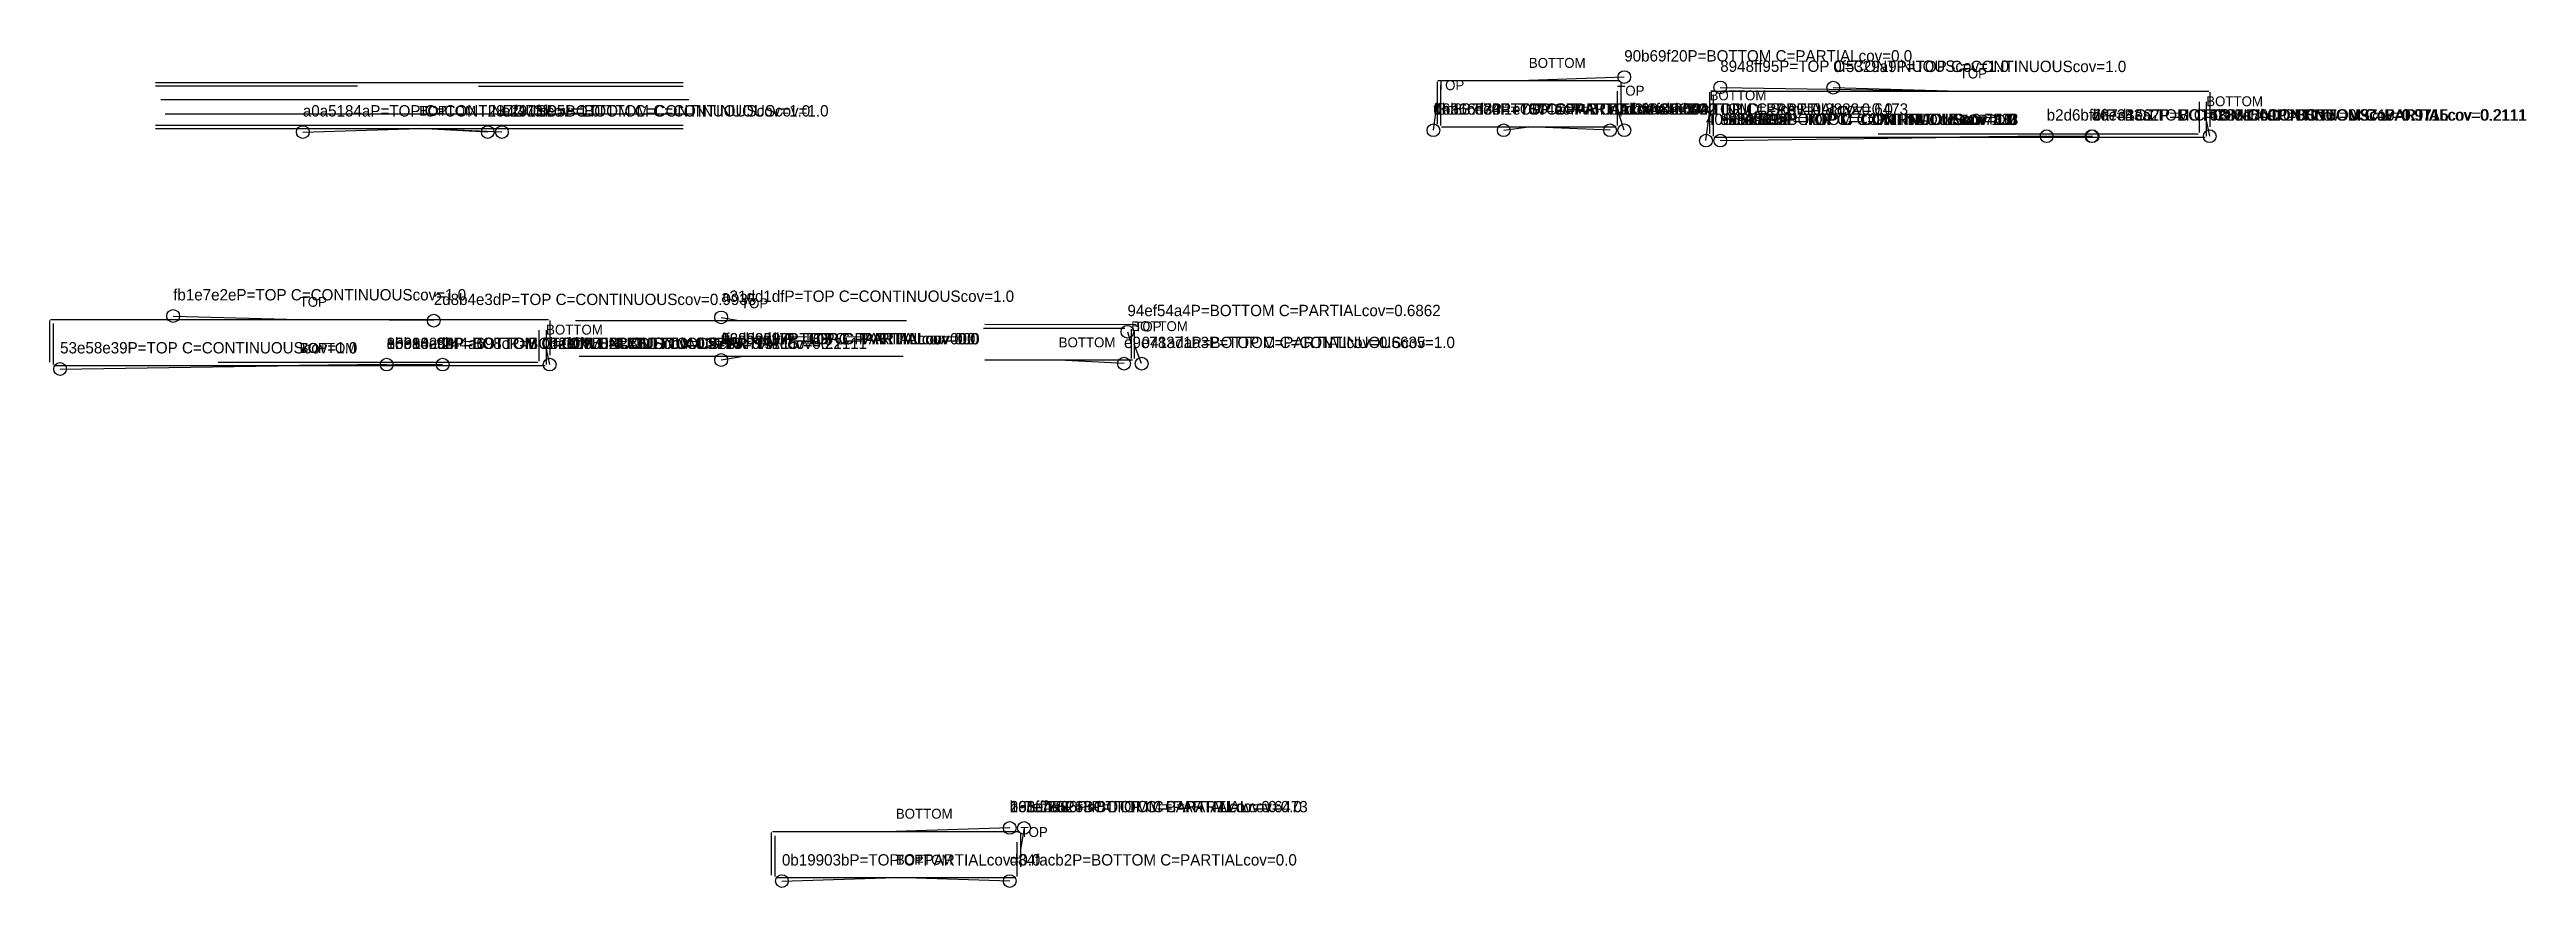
# Model space of a CAD drawing. Header units: metres. Extents: x 1743 to 36683, y 10223 to 22046.
import ezdxf

# ---------------------------------------------------------------- set-up
doc = ezdxf.new("R2010")
doc.units = ezdxf.units.M
for name, color, linetype in [('DEBUG_REBAR_ATTACHMENTS', 7, 'Continuous'), ('DEBUG_REBAR_CONTINUITY', 7, 'Continuous'), ('DEBUG_REBAR_GEOMETRY', 7, 'Continuous'), ('DEBUG_REBAR_POSITION', 7, 'Continuous')]:
    doc.layers.add(name, color=color, linetype=linetype)

msp = doc.modelspace()

# ---------------------------------------------------------------- linework, layer by layer
at = {"layer": 'DEBUG_REBAR_ATTACHMENTS', "color": 2}
for p, q in [((23956, 21657), (22610, 21607)), ((25310, 21511), (28688, 21458)), ((21264, 20907), (21315, 21293)), ((21264, 20907), (21315, 21293)), ((21264, 20907), (21315, 21293)), ((21264, 20907), (21315, 21293)), ((23957, 20907), (23856, 21215)), ((25109, 20761), (25160, 21149)), ((32215, 20823), (32165, 21066)), ((32215, 20823), (32165, 21066)), ((5316, 20881), (6960, 20931)), ((7924, 20881), (6960, 20931)), ((8124, 20881), (6960, 20931)), ((22256, 20907), (22610, 20957)), ((23756, 20907), (22610, 20957)), ((25310, 20761), (28688, 20808)), ((25310, 20761), (28688, 20808)), ((25310, 20761), (28688, 20808)), ((25310, 20761), (28688, 20808)), ((25310, 20761), (28688, 20808)), ((25310, 20761), (28688, 20808)), ((29915, 20823), (28688, 20808)), ((30550, 20823), (28688, 20808)), ((30561, 20823), (28688, 20808)), ((7163, 18221), (5271, 18236)), ((11217, 18266), (11497, 18216)), ((8798, 17601), (8747, 17844)), ((8798, 17601), (8747, 17844)), ((17148, 17614), (17045, 17888)), ((1892, 17538), (5270, 17586)), ((6498, 17601), (5270, 17586)), ((7288, 17601), (5270, 17586)), ((6498, 17601), (5270, 17586)), ((6498, 17601), (5270, 17586)), ((6498, 17601), (5270, 17586)), ((11217, 17666), (11497, 17716)), ((11217, 17666), (11497, 17716)), ((11217, 17666), (11497, 17716)), ((16900, 17614), (15978, 17664)), ((15288, 11064), (13681, 11014)), ((15288, 11064), (13681, 11014)), ((15288, 11064), (13681, 11014)), ((15489, 11064), (15439, 10756)), ((12074, 10313), (13681, 10364)), ((15288, 10313), (13681, 10364))]:
    msp.add_line(p, q, dxfattribs=at)
at = {"layer": 'DEBUG_REBAR_ATTACHMENTS', "color": 3}
for p, q in [((26905, 21508), (28688, 21458)), ((3487, 18286), (5271, 18236)), ((16948, 18064), (17000, 17893)), ((11217, 17666), (11497, 17716))]:
    msp.add_line(p, q, dxfattribs=at)
at = {"layer": 'DEBUG_REBAR_ATTACHMENTS', "color": 2}
for centre in [(23956, 21657), (25310, 21511), (5316, 20881), (7924, 20881), (8124, 20881), (21264, 20907), (21264, 20907), (21264, 20907), (21264, 20907), (22256, 20907), (23756, 20907), (23957, 20907), (25109, 20761), (25310, 20761), (25310, 20761), (25310, 20761), (25310, 20761), (25310, 20761), (25310, 20761), (29915, 20823), (30550, 20823), (30561, 20823), (32215, 20823), (32215, 20823), (7163, 18221), (11217, 18266), (1892, 17538), (6498, 17601), (6498, 17601), (6498, 17601), (6498, 17601), (7288, 17601), (8798, 17601), (8798, 17601), (11217, 17666), (11217, 17666), (11217, 17666), (16900, 17614), (17148, 17614), (15288, 11064), (15288, 11064), (15288, 11064), (15489, 11064), (12074, 10313), (15288, 10313)]:
    msp.add_circle(centre, 90, dxfattribs=at)
at = {"layer": 'DEBUG_REBAR_ATTACHMENTS', "color": 3}
for centre in [(26905, 21508), (3487, 18286), (16948, 18064), (11217, 17666)]:
    msp.add_circle(centre, 90, dxfattribs=at)
at = {"layer": 'DEBUG_REBAR_GEOMETRY', "color": 8}
for p, q in [((3236, 21581), (10683, 21581)), ((3236, 21581), (10683, 21581)), ((6085, 21531), (3236, 21531)), ((3313, 21339), (10760, 21339)), ((3313, 21339), (10760, 21339)), ((7796, 21531), (10683, 21531)), ((21315, 21592), (21315, 20993)), ((21315, 21592), (21315, 20993)), ((21315, 21592), (21315, 20993)), ((21330, 21607), (23891, 21607)), ((21330, 21607), (23891, 21607)), ((21330, 21607), (23891, 21607)), ((21330, 21607), (23891, 21607)), ((21330, 21607), (23891, 21607)), ((21365, 21544), (21365, 20972)), ((21365, 21544), (21365, 20972)), ((21365, 21544), (21365, 20972)), ((23856, 21458), (23856, 20972)), ((23856, 21458), (23856, 20972)), ((23906, 21592), (23906, 21107)), ((23906, 21592), (23906, 21107)), ((25160, 21443), (25160, 20855)), ((25160, 21443), (25160, 20855)), ((25160, 21443), (25160, 20855)), ((25175, 21458), (32200, 21458)), ((25175, 21458), (32200, 21458)), ((25175, 21458), (32200, 21458)), ((25175, 21458), (32200, 21458)), ((25175, 21458), (32200, 21458)), ((25175, 21458), (32200, 21458)), ((25210, 21403), (25210, 20823)), ((25210, 21403), (25210, 20823)), ((25210, 21403), (25210, 20823)), ((32215, 21443), (32215, 20957)), ((32215, 21443), (32215, 20957)), ((32215, 21443), (32215, 20957)), ((3236, 20981), (10683, 20981)), ((3236, 20981), (10683, 20981)), ((3372, 21141), (10819, 21141)), ((3372, 21141), (10819, 21141)), ((32065, 21309), (32065, 20873)), ((32065, 21309), (32065, 20873)), ((32065, 21309), (32065, 20873)), ((32165, 21309), (32165, 20823)), ((32165, 21309), (32165, 20823)), ((32165, 21309), (32165, 20823)), ((3236, 20931), (10683, 20931)), ((3236, 20931), (10683, 20931)), ((21380, 20957), (23841, 20957)), ((21380, 20957), (23841, 20957)), ((21380, 20957), (23841, 20957)), ((21380, 20957), (23841, 20957)), ((21380, 20957), (23841, 20957)), ((25225, 20808), (32150, 20808)), ((25225, 20808), (32150, 20808)), ((25225, 20808), (32150, 20808)), ((25225, 20808), (32150, 20808)), ((25225, 20808), (32150, 20808)), ((25225, 20808), (32150, 20808)), ((27540, 20858), (32050, 20858)), ((27540, 20858), (32050, 20858)), ((27540, 20858), (32050, 20858)), ((1743, 18221), (1743, 17633)), ((1743, 18221), (1743, 17633)), ((1758, 18236), (8783, 18236)), ((1758, 18236), (8783, 18236)), ((1758, 18236), (8783, 18236)), ((1758, 18236), (8783, 18236)), ((1758, 18236), (8783, 18236)), ((1793, 18180), (1793, 17601)), ((1793, 18180), (1793, 17601)), ((8798, 18221), (8798, 17735)), ((8798, 18221), (8798, 17735)), ((8798, 18221), (8798, 17735)), ((13833, 18216), (9162, 18216)), ((13833, 18216), (9162, 18216)), ((8647, 18086), (8647, 17651)), ((8647, 18086), (8647, 17651)), ((8647, 18086), (8647, 17651)), ((8747, 18086), (8747, 17601)), ((8747, 18086), (8747, 17601)), ((8747, 18086), (8747, 17601)), ((14919, 18115), (16912, 18114)), ((14919, 18115), (16912, 18114)), ((17070, 18164), (14937, 18165)), ((17070, 18164), (14937, 18165)), ((17000, 18099), (17000, 17687)), ((17000, 18099), (17000, 17687)), ((17045, 18087), (17045, 17689)), ((17045, 18087), (17045, 17689)), ((1808, 17586), (8732, 17586)), ((1808, 17586), (8732, 17586)), ((1808, 17586), (8732, 17586)), ((1808, 17586), (8732, 17586)), ((1808, 17586), (8732, 17586)), ((4123, 17636), (8632, 17636)), ((4123, 17636), (8632, 17636)), ((4123, 17636), (8632, 17636)), ((13782, 17716), (9212, 17716)), ((13782, 17716), (9212, 17716)), ((17020, 17664), (14937, 17664)), ((17020, 17664), (14937, 17664)), ((11924, 10999), (11924, 10399)), ((11939, 11014), (15424, 11014)), ((11939, 11014), (15424, 11014)), ((11939, 11014), (15424, 11014)), ((11974, 10950), (11974, 10379)), ((15389, 10864), (15389, 10379)), ((15389, 10864), (15389, 10379)), ((15439, 10999), (15439, 10513)), ((15439, 10999), (15439, 10513)), ((11989, 10364), (15374, 10364)), ((11989, 10364), (15374, 10364)), ((11989, 10364), (15374, 10364))]:
    msp.add_line(p, q, dxfattribs=at)

# ---------------------------------------------------------------- texts
at = {"layer": 'DEBUG_REBAR_CONTINUITY', "color": 2}
for s, p in [('90b69f20P=BOTTOM C=PARTIALcov=0.0', (23956, 21877)), ('8948ff95P=TOP C=CONTINUOUScov=1.0', (25310, 21731)), ('a0a5184aP=TOP C=CONTINUOUScov=1.0', (5316, 21101)), ('287f473fP=BOTTOM C=CONTINUOUScov=1.0', (7924, 21101)), ('e291fd95P=BOTTOM C=CONTINUOUScov=1.0', (8124, 21101)), ('f3c837f7P=TOP C=PARTIALcov=0.6042', (21264, 21127)), ('0ba16d33P=TOP C=PARTIALcov=0.6042', (21264, 21127)), ('d6b6c530P=TOP C=PARTIALcov=0.6042', (21264, 21127)), ('1e36cee4P=TOP C=PARTIALcov=0.6042', (21264, 21127)), ('1e7574ecP=BOTTOM C=CONTINUOUScov=0.8832', (22256, 21127)), ('c7d3f2f8P=BOTTOM C=PARTIALcov=0.0', (23756, 21127)), ('db90abbbP=TOP C=PARTIALcov=0.6473', (23957, 21127)), ('4086fec9P=BOTTOM C=PARTIALcov=0.7833', (25109, 20981)), ('3fc8ba15P=TOP C=CONTINUOUScov=1.0', (25310, 20981)), ('3251659cP=TOP C=CONTINUOUScov=1.0', (25310, 20981)), ('8eb3a839P=TOP C=CONTINUOUScov=1.0', (25310, 20981)), ('d8c49c95P=TOP C=CONTINUOUScov=1.0', (25310, 20981)), ('d99ad272P=TOP C=CONTINUOUScov=1.0', (25310, 20981)), ('9859c41aP=TOP C=CONTINUOUScov=1.0', (25310, 20981)), ('b2d6bfbfP=BOTTOM C=CONTINUOUScov=0.9715', (29915, 21043)), ('d6e343a2P=BOTTOM C=CONTINUOUScov=0.9715', (30550, 21043)), ('7a7d1e67P=BOTTOM C=CONTINUOUScov=0.9715', (30561, 21043)), ('c288e509P=BOTTOM C=PARTIALcov=0.2111', (32215, 21043)), ('688717b1P=BOTTOM C=PARTIALcov=0.2111', (32215, 21043)), ('2d8b4e3dP=TOP C=CONTINUOUScov=0.9935', (7163, 18441)), ('a31dd1dfP=TOP C=CONTINUOUScov=1.0', (11217, 18486)), ('53e58e39P=TOP C=CONTINUOUScov=1.0', (1892, 17758)), ('e5b90c9bP=BOTTOM C=CONTINUOUScov=0.9715', (6498, 17821)), ('809a8268P=BOTTOM C=CONTINUOUScov=0.9715', (6498, 17821)), ('18614ad4P=BOTTOM C=CONTINUOUScov=0.9715', (6498, 17821)), ('1b386e69P=BOTTOM C=CONTINUOUScov=0.9715', (6498, 17821)), ('244a698cP=BOTTOM C=CONTINUOUScov=0.9715', (7288, 17821)), ('3ef0f778P=BOTTOM C=PARTIALcov=0.2111', (8798, 17821)), ('b2eb8502P=BOTTOM C=PARTIALcov=0.2111', (8798, 17821)), ('ff82d053P=TOP C=PARTIALcov=0.0', (11217, 17886)), ('06ddadfbP=TOP C=PARTIALcov=0.0', (11217, 17886)), ('03cbad17P=TOP C=PARTIALcov=0.0', (11217, 17886)), ('e9e78371P=BOTTOM C=CONTINUOUScov=1.0', (16900, 17834)), ('041adaa3P=TOP C=PARTIALcov=0.6635', (17148, 17834)), ('293fff78P=BOTTOM C=PARTIALcov=0.0', (15288, 11284)), ('b61a4e86P=BOTTOM C=PARTIALcov=0.0', (15288, 11284)), ('136eb596P=BOTTOM C=PARTIALcov=0.0', (15288, 11284)), ('7e755263P=TOP C=PARTIALcov=0.6473', (15489, 11284)), ('0b19903bP=TOP C=PARTIALcov=0.0', (12074, 10533)), ('d84facb2P=BOTTOM C=PARTIALcov=0.0', (15288, 10533))]:
    msp.add_text(s, height=160, dxfattribs=at).set_placement(p)
at = {"layer": 'DEBUG_REBAR_CONTINUITY', "color": 3}
for s, p in [('0f5329a9P=TOP C=CONTINUOUScov=1.0', (26905, 21728)), ('fb1e7e2eP=TOP C=CONTINUOUScov=1.0', (3487, 18506)), ('94ef54a4P=BOTTOM C=PARTIALcov=0.6862', (16948, 18284)), ('18838997P=TOP C=PARTIALcov=0.0', (11217, 17886))]:
    msp.add_text(s, height=160, dxfattribs=at).set_placement(p)
at = {"layer": 'DEBUG_REBAR_POSITION', "color": 3}
for s, p in [('BOTTOM', (22610, 21787)), ('TOP', (28688, 21638)), ('TOP', (28688, 21638)), ('TOP', (21315, 21473)), ('TOP', (21315, 21473)), ('TOP', (21315, 21473)), ('TOP', (21315, 21473)), ('TOP', (23856, 21395)), ('BOTTOM', (25160, 21329)), ('BOTTOM', (32165, 21246)), ('BOTTOM', (32165, 21246)), ('TOP', (6960, 21111)), ('BOTTOM', (6960, 21111)), ('BOTTOM', (6960, 21111)), ('BOTTOM', (22610, 21137)), ('BOTTOM', (22610, 21137)), ('TOP', (28688, 20988)), ('TOP', (28688, 20988)), ('TOP', (28688, 20988)), ('TOP', (28688, 20988)), ('TOP', (28688, 20988)), ('TOP', (28688, 20988)), ('BOTTOM', (28688, 20988)), ('BOTTOM', (28688, 20988)), ('BOTTOM', (28688, 20988)), ('TOP', (5271, 18416)), ('TOP', (5271, 18416)), ('TOP', (11497, 18396)), ('BOTTOM', (17000, 18073)), ('TOP', (17045, 18068)), ('TOP', (5270, 17766)), ('BOTTOM', (5270, 17766)), ('BOTTOM', (5270, 17766)), ('BOTTOM', (5270, 17766)), ('BOTTOM', (5270, 17766)), ('BOTTOM', (5270, 17766)), ('BOTTOM', (8747, 18024)), ('BOTTOM', (8747, 18024)), ('TOP', (11497, 17896)), ('TOP', (11497, 17896)), ('TOP', (11497, 17896)), ('TOP', (11497, 17896)), ('BOTTOM', (15978, 17844)), ('BOTTOM', (13681, 11194)), ('BOTTOM', (13681, 11194)), ('BOTTOM', (13681, 11194)), ('TOP', (15439, 10936)), ('TOP', (13681, 10544)), ('BOTTOM', (13681, 10544))]:
    msp.add_text(s, height=140, dxfattribs=at).set_placement(p)

doc.saveas('drawing.dxf')
